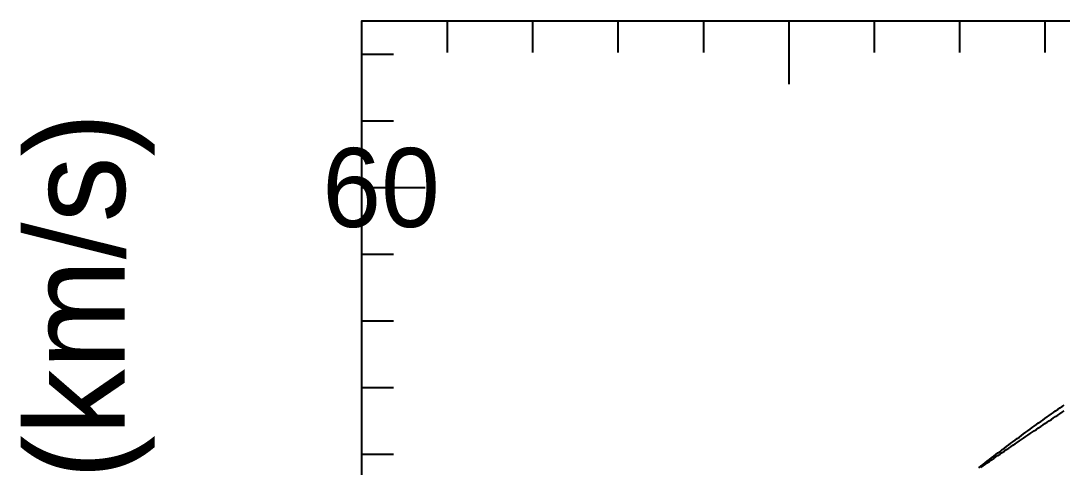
# Model space of a CAD drawing. Extents: x -35 to 179, y -35 to 144.
# Drawn here: x -34.5 to 70.9, y 72.9 to 118.1 of the extents above; entities that cross this region are included whole.
import ezdxf

# ---------------------------------------------------------------- set-up
doc = ezdxf.new("R2010")
doc.units = 0

msp = doc.modelspace()

# ---------------------------------------------------------------- linework, layer by layer
at = {"color": 0}
for p, q in [((8.65, 118.08), (8.65, 114.88)), ((17.3, 118.08), (17.3, 114.88)), ((25.94, 118.08), (25.94, 114.88)), ((34.59, 118.08), (34.59, 114.88)), ((43.24, 118.08), (43.24, 111.68)), ((51.89, 118.08), (51.89, 114.88)), ((60.53, 118.08), (60.53, 114.88)), ((69.18, 118.08), (69.18, 114.88)), ((0, 114.71), (3.2, 114.71)), ((0, 107.96), (3.2, 107.96)), ((0, 101.21), (6.4, 101.21)), ((0, 94.47), (3.2, 94.47)), ((0, 87.72), (3.2, 87.72)), ((0, 80.97), (3.2, 80.97)), ((0, 74.22), (3.2, 74.22))]:
    msp.add_line(p, q, dxfattribs=at)
msp.add_lwpolyline([(0, 0), (0, 118.08), (179.2, 118.08), (179.2, 0)], close=True, dxfattribs=at)
at = {"color": 3}
msp.add_lwpolyline([(62.48, 72.84), (62.7, 73.01), (62.91, 73.18), (63.13, 73.34), (63.34, 73.51), (63.56, 73.68), (63.78, 73.84), (63.99, 74.01), (64.21, 74.18), (64.42, 74.34), (64.64, 74.5), (64.86, 74.67), (65.07, 74.83), (65.29, 74.99), (65.51, 75.15), (65.72, 75.32), (65.94, 75.47), (66.15, 75.63), (66.37, 75.8), (66.59, 75.95), (66.8, 76.11), (67.02, 76.27), (67.24, 76.43), (67.45, 76.59), (67.67, 76.74), (67.88, 76.9), (68.1, 77.06), (68.32, 77.21), (68.53, 77.37), (68.75, 77.53), (68.96, 77.67), (69.18, 77.83), (69.4, 77.98), (69.61, 78.14), (69.83, 78.29), (70.05, 78.44), (70.26, 78.6), (70.48, 78.74), (70.69, 78.89), (70.91, 79.04), (71.13, 79.19)], dxfattribs=at)
at = {"color": 4}
msp.add_lwpolyline([(62.7, 72.87), (62.91, 73.02), (63.13, 73.17), (63.34, 73.33), (63.56, 73.48), (63.78, 73.63), (63.99, 73.78), (64.21, 73.93), (64.42, 74.07), (64.64, 74.23), (64.86, 74.38), (65.07, 74.53), (65.29, 74.67), (65.51, 74.82), (65.72, 74.97), (65.94, 75.11), (66.15, 75.26), (66.37, 75.41), (66.59, 75.56), (66.8, 75.7), (67.02, 75.85), (67.24, 76), (67.45, 76.14), (67.67, 76.29), (67.88, 76.43), (68.1, 76.58), (68.32, 76.72), (68.53, 76.87), (68.75, 77.02), (68.96, 77.16), (69.18, 77.31), (69.4, 77.45), (69.61, 77.6), (69.83, 77.74), (70.05, 77.89), (70.26, 78.03), (70.48, 78.17), (70.69, 78.31), (70.91, 78.46), (71.13, 78.6)], dxfattribs=at)

# ---------------------------------------------------------------- texts
at = {"color": 0}
msp.add_text('V (km/s)', height=10, rotation=90, dxfattribs=at).set_placement((-24, 59.04))
msp.add_text('60', height=8, dxfattribs=at).set_placement((-4, 97.21))

doc.saveas('drawing.dxf')
